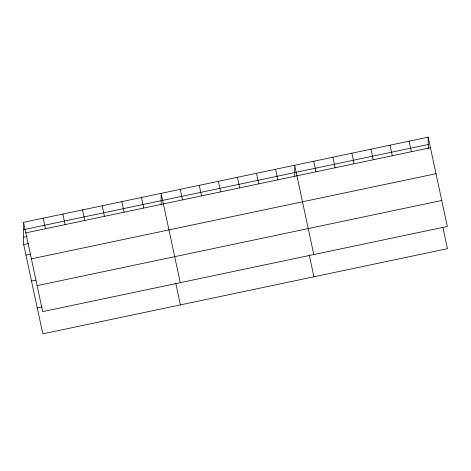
<?xml version="1.0" encoding="UTF-8"?>
<svg xmlns="http://www.w3.org/2000/svg" width="471" height="471" viewBox="0 0 471 471"><rect width="100%" height="100%" fill="white"/><g stroke="black" fill="none" stroke-linecap="round" stroke-linejoin="round"><path stroke-width="0.71" d="M23.55 222.318L428.18 137.155L447.326 226.457L42.696 311.619L23.55 222.318L23.674 244.543L42.82 333.845L447.45 248.682L442.905 227.481M23.591 229.654L428.221 144.491M25.811 232.874L430.441 147.711M23.632 237.213L27.141 236.471M23.674 244.543L28.59 243.513M25.94 255.099L30.851 254.063M31.386 258.856L436.016 173.693M31.51 281.087L35.719 280.198M37.121 285.632L441.751 200.469M37.25 307.857L42.16 306.821M409.105 141.17L411.366 151.727M390.029 145.186L392.29 155.736M370.954 149.201L373.215 159.751M351.878 153.216L354.139 163.767M332.803 157.232L335.064 167.782M313.727 161.247L315.988 171.797M313.798 254.558L294.652 165.262L294.716 176.372M309.229 254.905L313.922 276.783M275.576 169.272L277.837 179.828M256.501 173.287L258.762 183.843M237.425 177.302L239.686 187.858M218.35 181.317L220.611 191.874M199.274 185.333L201.535 195.889M180.199 189.348L182.46 199.904M180.269 282.665L161.123 193.363L161.188 204.479M175.701 283.006L180.393 304.89M141.471 197.502L143.732 208.052M121.818 201.635L124.079 212.191M102.166 205.774L104.427 216.324M82.513 209.907L84.774 220.463M62.855 214.046L65.122 224.596M43.202 218.185L45.463 228.735M428.18 137.155L428.245 148.901"/></g></svg>
